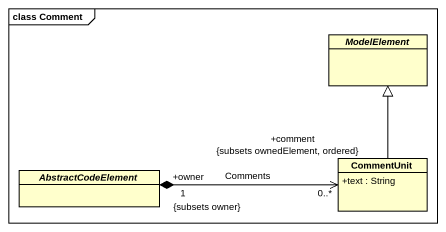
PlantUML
@startuml
mainframe class Comment
hide circle
hide empty members
skinparam classAttributeIconSize 0
abstract class ModelElement
abstract class AbstractCodeElement
class CommentUnit {
  +text : String
}
AbstractCodeElement "+owner\n1\n{subsets owner}" *-right-> "+comment\n0..*\n{subsets ownedElement, ordered}" CommentUnit : Comments
CommentUnit -up-|> ModelElement
@enduml
